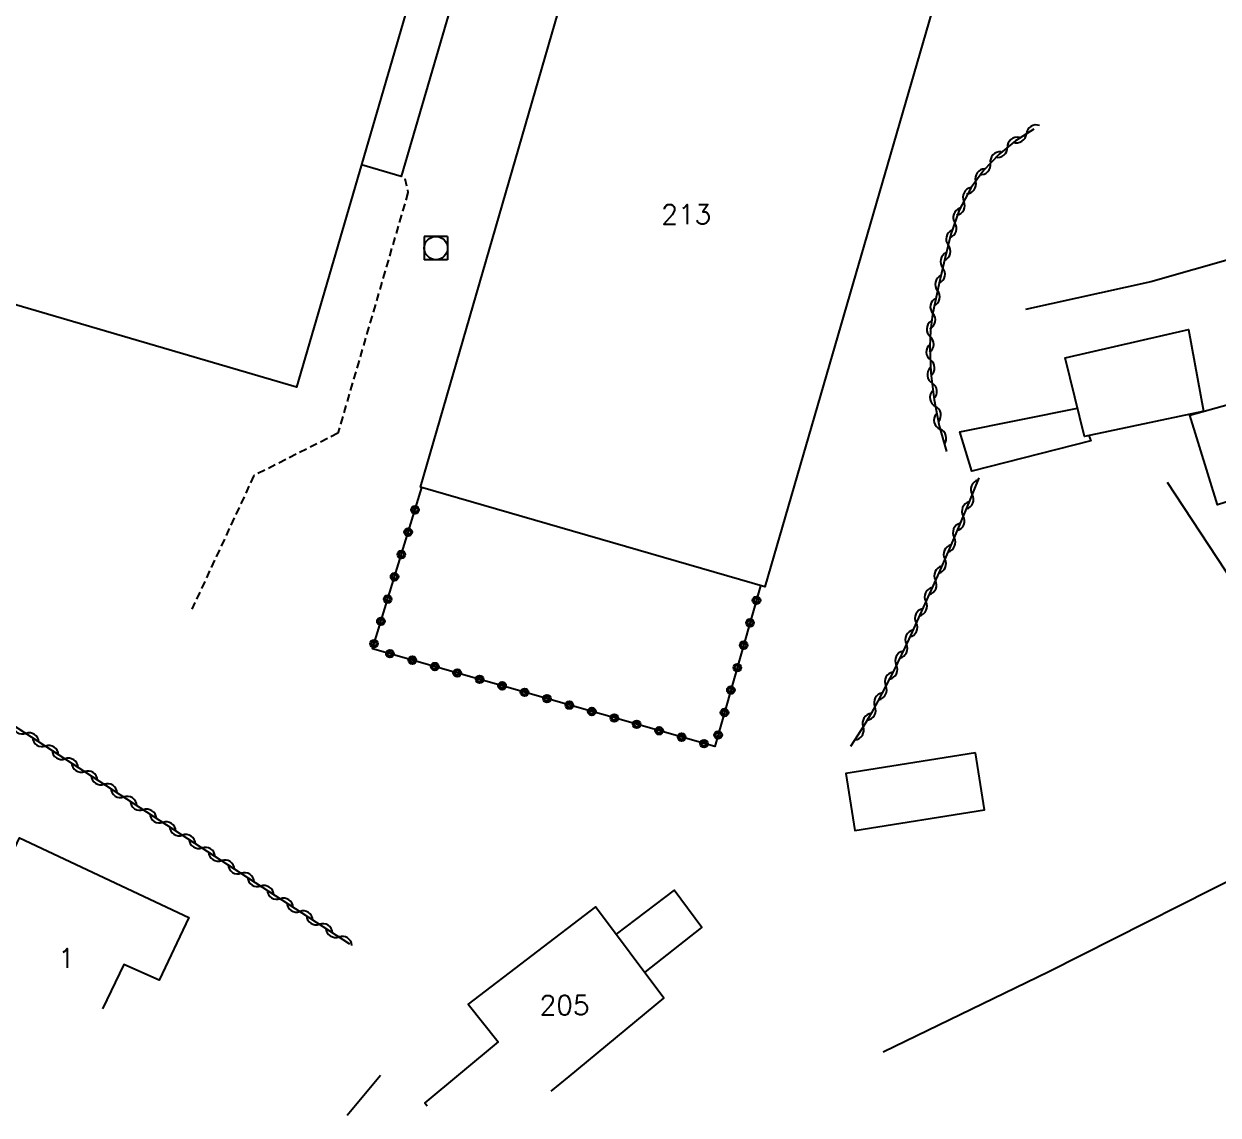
# Model space of a CAD drawing. Header units: millimetres. Extents: x 157999 to 159002, y 156999 to 158001.
# Drawn here: x 158278.6 to 158355.3, y 157228.7 to 157298.8 of the extents above; entities that cross this region are included whole.
import ezdxf
from ezdxf.enums import TextEntityAlignment as Align

# ---------------------------------------------------------------- set-up
doc = ezdxf.new("R2010")
doc.units = ezdxf.units.MM
doc.linetypes.add('DASHED', pattern=[0.75, 0.5, -0.25])
doc.layers.get('0').update_dxf_attribs({"linetype": 'CONTINUOUS'})
for name, color, linetype in [('W0017', 7, 'CONTINUOUS'), ('W0101', 7, 'CONTINUOUS'), ('W0104', 1, 'CONTINUOUS'), ('W0112', 1, 'DASHED'), ('W0300', 7, 'CONTINUOUS'), ('W0310', 3, 'CONTINUOUS'), ('W0323', 7, 'CONTINUOUS'), ('W0420', 7, 'CONTINUOUS'), ('W0991', 7, 'CONTINUOUS')]:
    doc.layers.add(name, color=color, linetype=linetype)
doc.styles.get("Standard").update_dxf_attribs({"font": 'romans.shx', "width": 0.85})

# ---------------------------------------------------------------- blocks, each defined once
blk = doc.blocks.new('T420')
for p, q in [((0.75, 0.75), (-0.75, 0.75)), ((-0.75, 0.75), (-0.75, -0.75)), ((0.75, 0.75), (0.75, -0.75)), ((0.75, -0.75), (-0.75, -0.75))]:
    blk.add_line(p, q)
blk.add_ellipse((0, 0), major_axis=(-0.53, 0.53), ratio=1, start_param=3.926991, end_param=10.210176)
blk = doc.blocks.new('t310o')
at = {"color": 0, "linetype": 'Continuous'}
for centre, start, end in [((-0.5, 0.375), 216.8699, 323.1304), ((0.5, -0.375), 36.8699, 143.1303)]:
    blk.add_arc(centre, 0.625, start, end, dxfattribs=at)
blk = doc.blocks.new('t323o')
at = {"color": 0, "linetype": 'Continuous'}
for radius in [0.25, 0.15]:
    blk.add_circle((0, 0), radius, dxfattribs=at)

msp = doc.modelspace()

# ---------------------------------------------------------------- linework, layer by layer
at = {"layer": 'W0017'}
for points in [[(158366.428, 157286.718), (158359.225, 157284.596), (158351.021, 157282.259), (158342.948, 157280.474)], [(158359.545, 157258.019), (158352.086, 157269.357)]]:
    msp.add_lwpolyline(points, dxfattribs=at)
at = {"layer": 'W0101'}
for points in [[(158243.618, 157290.865), (158254.649, 157328.573), (158307.143, 157313.271), (158296.104, 157275.472)], [(158338.237, 157304.13), (158326.211, 157262.639), (158304.066, 157269.058), (158316.092, 157310.549)]]:
    msp.add_lwpolyline(points, close=True, dxfattribs=at)
for points in [[(158277.639, 157232.801), (158272.926, 157234.976), (158278.299, 157246.517), (158289.193, 157241.393), (158287.276, 157237.355), (158285.004, 157238.375), (158283.63, 157235.514)], [(158312.47, 157230.235), (158313.618, 157231.176), (158319.713, 157236.212), (158315.324, 157242.086), (158307.147, 157235.824), (158309.061, 157233.388), (158304.347, 157229.48), (158304.493, 157229.292)]]:
    msp.add_lwpolyline(points, dxfattribs=at)
at = {"layer": 'W0104'}
for points in [[(158305.849, 157308.841), (158308.391, 157308.098), (158302.822, 157289.029), (158300.28, 157289.772)], [(158354.354, 157273.921), (158346.749, 157272.31), (158345.501, 157277.375), (158353.441, 157279.18), (158354.393, 157273.932)], [(158362.556, 157270.237), (158355.295, 157267.919), (158353.526, 157273.692), (158360.909, 157275.733)], [(158347.031, 157272.373), (158347.164, 157272.035), (158339.515, 157270.076), (158338.734, 157272.611), (158346.3, 157274.133)], [(158318.505, 157237.877), (158322.161, 157240.753), (158320.387, 157243.157), (158316.645, 157240.318)]]:
    msp.add_lwpolyline(points, dxfattribs=at)
msp.add_lwpolyline([(158339.737, 157251.967), (158331.41, 157250.639), (158331.991, 157246.993), (158340.318, 157248.321)], close=True, dxfattribs=at)
at = {"layer": 'W0112'}
msp.add_lwpolyline([(158303.059, 157288.902), (158303.269, 157287.993), (158298.759, 157272.517), (158293.366, 157269.794), (158289.372, 157261.204)], dxfattribs=at)
at = {"layer": 'W0300'}
for points in [[(158333.814, 157232.756), (158344.449, 157237.913), (158373.808, 157252.742)], [(158299.365, 157228.686), (158301.496, 157231.257)]]:
    msp.add_lwpolyline(points, dxfattribs=at)
at = {"layer": 'W0310'}
for points in [[(158343.485, 157292.063), (158342.311, 157291.322), (158341.237, 157290.441), (158340.282, 157289.434), (158339.46, 157288.315), (158338.7, 157286.861), (158338.168, 157285.311), (158337.775, 157283.737), (158337.413, 157282.176), (158337.185, 157281.171), (158336.989, 157280.157), (158336.855, 157279.129), (158336.809, 157278.093), (158336.882, 157276.379), (158337.084, 157274.676), (158337.414, 157272.992), (158337.871, 157271.339)], [(158339.96, 157269.655), (158339.319, 157268.067), (158338.661, 157266.486), (158337.985, 157264.912), (158337.293, 157263.346), (158336.379, 157261.314), (158335.453, 157259.286), (158334.489, 157257.275), (158333.467, 157255.293), (158333.056, 157254.552), (158332.627, 157253.821), (158332.18, 157253.101), (158331.715, 157252.392)], [(158274.033, 157247.546), (158277.337, 157254.121), (158299.51, 157239.7)]]:
    msp.add_lwpolyline(points, dxfattribs=at)
at = {"layer": 'W0323'}
msp.add_lwpolyline([(158325.93, 157262.701), (158322.988, 157252.372), (158300.991, 157258.665), (158304.16, 157269.031)], dxfattribs=at)

# ---------------------------------------------------------------- block references
at = {"layer": 'W0310'}
for p, rotation in [((158343.014, 157291.766), 212.2339191797094), ((158341.794, 157290.899), 219.3840136269629), ((158340.701, 157289.876), 226.5341083665907), ((158339.754, 157288.716), 233.6842034002726), ((158338.995, 157287.426), 242.3899208352977), ((158338.42, 157286.046), 251.0809332938881), ((158337.993, 157284.609), 255.9732456687483), ((158337.639, 157283.152), 256.9395004367826), ((158337.303, 157281.69), 257.2020681600853), ((158337.002, 157280.22), 259.101428547606), ((158336.837, 157278.731), 267.4753418833178), ((158336.846, 157277.232), 272.4294849628969), ((158336.958, 157275.738), 276.7671837377444), ((158337.167, 157274.253), 281.1048797858106), ((158337.472, 157272.785), 285.4425731046235), ((158339.527, 157268.581), 248.0212728557307), ((158338.956, 157267.194), 247.3969518135436), ((158338.372, 157265.812), 246.7726281265875), ((158337.775, 157264.436), 246.1483017978954), ((158337.167, 157263.065), 245.7946313925248), ((158336.552, 157261.697), 245.7946313925248), ((158335.931, 157260.332), 245.4348003389669), ((158335.301, 157258.97), 244.4076706769772), ((158334.653, 157257.617), 244.4076706769772), ((158333.976, 157256.279), 242.714053033779), ((158333.278, 157254.952), 241.0146742010439), ((158332.524, 157253.655), 238.1564095084762), ((158278.713, 157253.226), 326.9606037302956), ((158279.971, 157252.408), 326.9606037302956), ((158281.228, 157251.59), 326.9606037302956), ((158282.485, 157250.773), 326.9606037302956), ((158283.743, 157249.955), 326.9606037302956), ((158285, 157249.137), 326.9606037302956), ((158286.258, 157248.319), 326.9606037302956), ((158287.515, 157247.501), 326.9606037302956), ((158288.773, 157246.683), 326.9606037302956), ((158290.03, 157245.866), 326.9606037302956), ((158291.288, 157245.048), 326.9606037302956), ((158292.545, 157244.23), 326.9606037302956), ((158293.802, 157243.412), 326.9606037302956), ((158295.06, 157242.594), 326.9606037302956), ((158296.317, 157241.776), 326.9606037302956), ((158297.575, 157240.959), 326.9606037302956), ((158298.832, 157240.141), 326.9606037302956)]:
    msp.add_blockref('t310o', p, dxfattribs=dict(at, rotation=rotation))
at = {"layer": 'W0323'}
for p, rotation in [((158303.721, 157267.597), 73.00103241845419), ((158303.283, 157266.162), 73.00103241845419), ((158302.844, 157264.728), 73.00103241845419), ((158302.406, 157263.293), 73.00103241845419), ((158301.967, 157261.859), 73.00103241845419), ((158325.667, 157261.779), 254.1015035718447), ((158301.529, 157260.424), 73.00103241845419), ((158325.256, 157260.336), 254.1015035718447), ((158301.09, 157258.99), 73.00103241845419), ((158324.846, 157258.894), 254.1015035718447), ((158302.107, 157258.346), 164.0349969828975), ((158303.549, 157257.933), 164.0349969828975), ((158304.991, 157257.521), 164.0349969828975), ((158324.435, 157257.451), 254.1015035718447), ((158306.433, 157257.108), 164.0349969828975), ((158307.875, 157256.696), 164.0349969828975), ((158309.317, 157256.283), 164.0349969828975), ((158310.76, 157255.87), 164.0349969828975), ((158324.024, 157256.008), 254.1015035718447), ((158312.202, 157255.458), 164.0349969828975), ((158313.644, 157255.045), 164.0349969828975), ((158315.086, 157254.633), 164.0349969828975), ((158316.528, 157254.22), 164.0349969828975), ((158323.613, 157254.566), 254.1015035718447), ((158317.97, 157253.807), 164.0349969828975), ((158319.412, 157253.395), 164.0349969828975), ((158320.855, 157252.982), 164.0349969828975), ((158323.202, 157253.123), 254.1015035718447), ((158322.297, 157252.57), 164.0349969828975)]:
    msp.add_blockref('t323o', p, dxfattribs=dict(at, rotation=rotation))
at = {"layer": 'W0420'}
msp.add_blockref('T420', (158305.067, 157284.423), dxfattribs=at)

# ---------------------------------------------------------------- texts
at = {"layer": 'W0991'}
for s, p in [('213', (158321.152, 157286.594)), ('1', (158281.321, 157238.773)), ('205', (158313.33, 157235.755))]:
    msp.add_text(s, height=1.25, dxfattribs=at).set_placement(p, align=Align.MIDDLE_CENTER)

doc.saveas('drawing.dxf')
